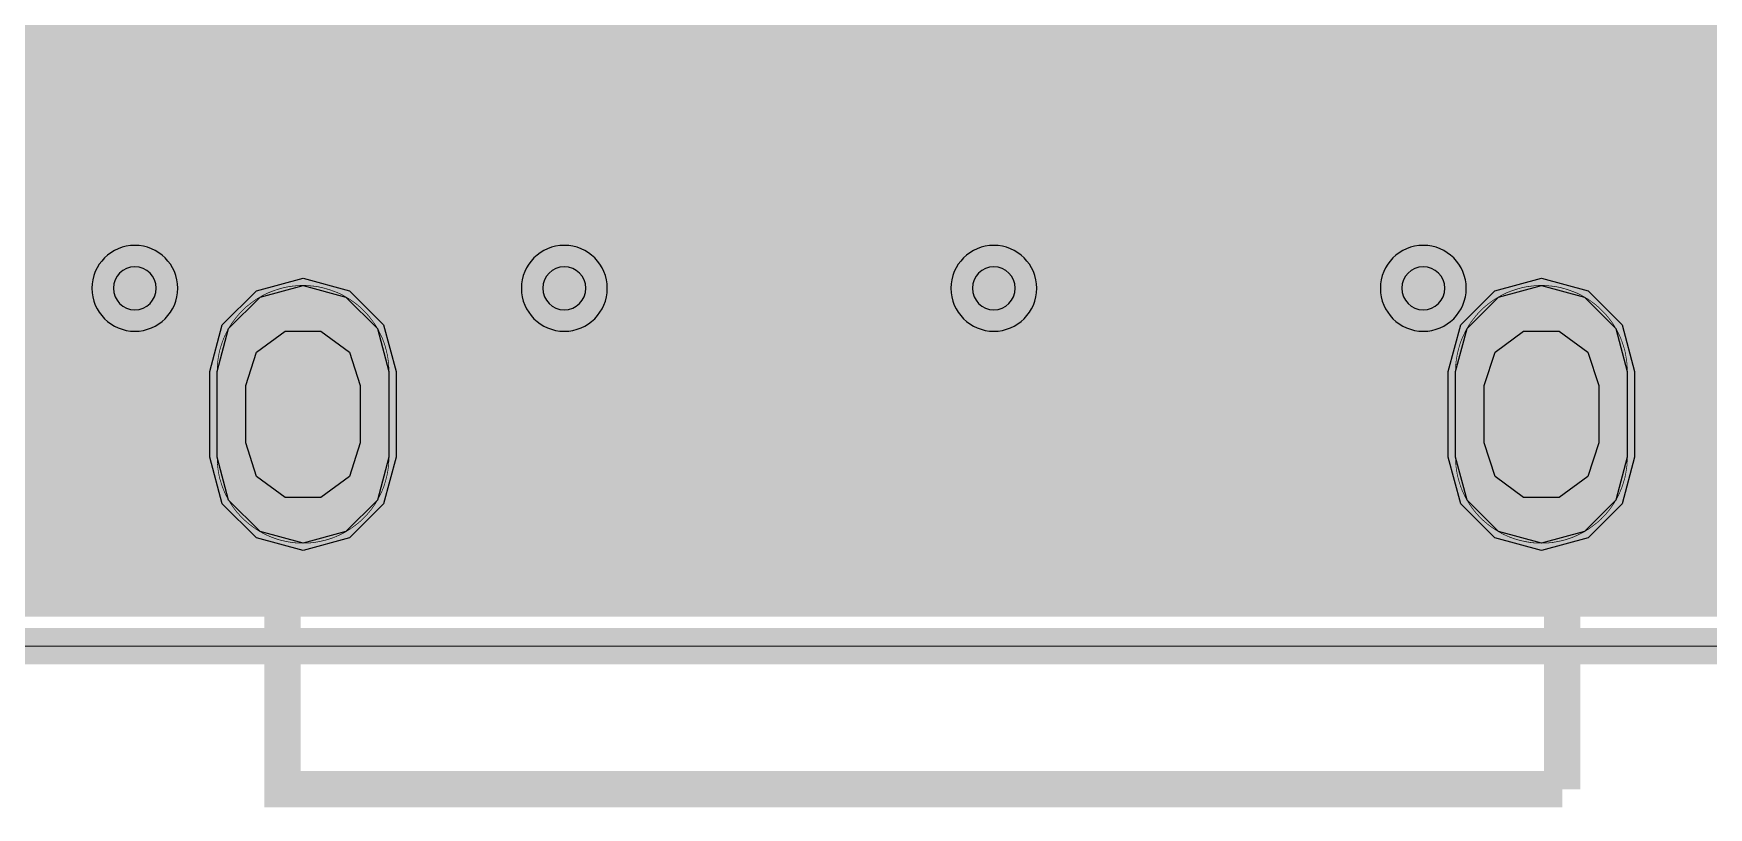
# Model space of a CAD drawing. Header units: millimetres. Extents: x -40 to 40, y -51 to 50.
# Drawn here: x -6.21 to 5.49, y -51.13 to -45.72 of the extents above; entities that cross this region are included whole.
import ezdxf

# ---------------------------------------------------------------- set-up
doc = ezdxf.new("R2010")
doc.units = ezdxf.units.MM
doc.header["$MEASUREMENT"] = 0
for name, color, linetype, true_color in [('Board-Outline-Layer', 7, 'Continuous', 0xff00ff), ('Bottom-Layer', 7, 'Continuous', 0x0000ff), ('Bottom-Paste-Mask-Layer', 7, 'Continuous', 0x800000), ('Bottom-Solder-Mask-Layer', 7, 'Continuous', 0xaa00ff), ('Hole-Layer', 7, 'Continuous', 0x222222), ('Inner1', 7, 'Continuous', 0x999966), ('Inner2', 7, 'Continuous', 0x008000), ('Multi-Layer', 7, 'Continuous', 0xc0c0c0), ('Top-Layer', 7, 'Continuous', 0xff0000), ('Top-Paste-Mask-Layer', 7, 'Continuous', 0x808080), ('Top-Silkscreen-Layer', 7, 'Continuous', 0xffcc00), ('Top-Solder-Mask-Layer', 7, 'Continuous', 0x800080)]:
    doc.layers.add(name, color=color, linetype=linetype, true_color=true_color)

msp = doc.modelspace()

# ---------------------------------------------------------------- hatches: boundary and pattern name
at = {"layer": 'Bottom-Layer'}
for points in [[(39.769, 49.769), (39.769, 29.104), (33.5, 29.104), (33.426, 29.074), (33.396, 29), (33.396, 14), (33.426, 13.926), (33.5, 13.896), (39.769, 13.896), (39.769, -49.769), (-39.769, -49.769), (-39.769, 49.769)], [(-5.283, -48.08), (-5.283, -48.68), (-5.188, -49.096), (-4.923, -49.429), (-4.538, -49.614), (-4.112, -49.614), (-3.728, -49.429), (-3.462, -49.096), (-3.367, -48.68), (-3.367, -48.08), (-3.462, -47.664), (-3.728, -47.331), (-4.112, -47.146), (-4.538, -47.146), (-4.923, -47.331), (-5.188, -47.664)], [(3.367, -48.08), (3.367, -48.68), (3.462, -49.096), (3.728, -49.429), (4.112, -49.614), (4.538, -49.614), (4.923, -49.429), (5.188, -49.096), (5.283, -48.68), (5.283, -48.08), (5.188, -47.664), (4.923, -47.331), (4.538, -47.146), (4.112, -47.146), (3.728, -47.331), (3.462, -47.664)], [(-3.725, -48.68), (-3.806, -48.98), (-4.025, -49.2), (-4.325, -49.28), (-4.625, -49.2), (-4.845, -48.98), (-4.925, -48.68), (-4.925, -48.08), (-4.845, -47.78), (-4.625, -47.561), (-4.325, -47.48), (-4.025, -47.561), (-3.806, -47.78), (-3.725, -48.08)], [(4.925, -48.68), (4.845, -48.98), (4.625, -49.2), (4.325, -49.28), (4.025, -49.2), (3.806, -48.98), (3.725, -48.68), (3.725, -48.08), (3.806, -47.78), (4.025, -47.561), (4.325, -47.48), (4.625, -47.561), (4.845, -47.78), (4.925, -48.08)]]:
    msp.add_hatch(color=256, dxfattribs=at).paths.add_polyline_path(points)
at = {"layer": 'Bottom-Paste-Mask-Layer'}
for points in [[(-3.725, -48.68), (-3.806, -48.98), (-4.025, -49.2), (-4.325, -49.28), (-4.625, -49.2), (-4.845, -48.98), (-4.925, -48.68), (-4.925, -48.08), (-4.845, -47.78), (-4.625, -47.561), (-4.325, -47.48), (-4.025, -47.561), (-3.806, -47.78), (-3.725, -48.08)], [(4.925, -48.68), (4.845, -48.98), (4.625, -49.2), (4.325, -49.28), (4.025, -49.2), (3.806, -48.98), (3.725, -48.68), (3.725, -48.08), (3.806, -47.78), (4.025, -47.561), (4.325, -47.48), (4.625, -47.561), (4.845, -47.78), (4.925, -48.08)]]:
    msp.add_hatch(color=256, dxfattribs=at).paths.add_polyline_path(points)
at = {"layer": 'Bottom-Solder-Mask-Layer'}
for points in [[(-3.674, -48.68), (-3.762, -49.006), (-4, -49.244), (-4.325, -49.331), (-4.651, -49.244), (-4.889, -49.006), (-4.976, -48.68), (-4.976, -48.08), (-4.889, -47.755), (-4.651, -47.517), (-4.325, -47.429), (-4, -47.517), (-3.762, -47.755), (-3.674, -48.08)], [(4.976, -48.68), (4.889, -49.006), (4.651, -49.244), (4.325, -49.331), (4, -49.244), (3.762, -49.006), (3.674, -48.68), (3.674, -48.08), (3.762, -47.755), (4, -47.517), (4.325, -47.429), (4.651, -47.517), (4.889, -47.755), (4.976, -48.08)]]:
    msp.add_hatch(color=256, dxfattribs=at).paths.add_polyline_path(points)
at = {"layer": 'Hole-Layer'}
for points in [[(-3.925, -48.58), (-4.001, -48.815), (-4.201, -48.961), (-4.449, -48.961), (-4.649, -48.815), (-4.725, -48.58), (-4.725, -48.18), (-4.649, -47.945), (-4.449, -47.8), (-4.201, -47.8), (-4.001, -47.945), (-3.925, -48.18)], [(4.725, -48.58), (4.649, -48.815), (4.449, -48.961), (4.201, -48.961), (4.001, -48.815), (3.925, -48.58), (3.925, -48.18), (4.001, -47.945), (4.201, -47.8), (4.449, -47.8), (4.649, -47.945), (4.725, -48.18)]]:
    msp.add_hatch(color=256, dxfattribs=at).paths.add_polyline_path(points)
at = {"layer": 'Inner1'}
for points in [[(39.769, 49.769), (39.769, 29.104), (33.5, 29.104), (33.426, 29.074), (33.396, 29), (33.396, 14), (33.426, 13.926), (33.5, 13.896), (39.769, 13.896), (39.769, -49.769), (-39.769, -49.769), (-39.769, 49.769)], [(-5.283, -48.08), (-5.283, -48.68), (-5.188, -49.096), (-4.923, -49.429), (-4.538, -49.614), (-4.112, -49.614), (-3.728, -49.429), (-3.462, -49.096), (-3.367, -48.68), (-3.367, -48.08), (-3.462, -47.664), (-3.728, -47.331), (-4.112, -47.146), (-4.538, -47.146), (-4.923, -47.331), (-5.188, -47.664)], [(3.367, -48.08), (3.367, -48.68), (3.462, -49.096), (3.728, -49.429), (4.112, -49.614), (4.538, -49.614), (4.923, -49.429), (5.188, -49.096), (5.283, -48.68), (5.283, -48.08), (5.188, -47.664), (4.923, -47.331), (4.538, -47.146), (4.112, -47.146), (3.728, -47.331), (3.462, -47.664)]]:
    msp.add_hatch(color=256, dxfattribs=at).paths.add_polyline_path(points)
at = {"layer": 'Inner2'}
for points in [[(39.769, 49.769), (39.769, 29.104), (33.5, 29.104), (33.426, 29.074), (33.396, 29), (33.396, 14), (33.426, 13.926), (33.5, 13.896), (39.769, 13.896), (39.769, -49.769), (-39.769, -49.769), (-39.769, 49.769)], [(-5.283, -48.08), (-5.283, -48.68), (-5.188, -49.096), (-4.923, -49.429), (-4.538, -49.614), (-4.112, -49.614), (-3.728, -49.429), (-3.462, -49.096), (-3.367, -48.68), (-3.367, -48.08), (-3.462, -47.664), (-3.728, -47.331), (-4.112, -47.146), (-4.538, -47.146), (-4.923, -47.331), (-5.188, -47.664)], [(3.367, -48.08), (3.367, -48.68), (3.462, -49.096), (3.728, -49.429), (4.112, -49.614), (4.538, -49.614), (4.923, -49.429), (5.188, -49.096), (5.283, -48.68), (5.283, -48.08), (5.188, -47.664), (4.923, -47.331), (4.538, -47.146), (4.112, -47.146), (3.728, -47.331), (3.462, -47.664)]]:
    msp.add_hatch(color=256, dxfattribs=at).paths.add_polyline_path(points)
at = {"layer": 'Multi-Layer'}
for points in [[(-3.725, -48.68), (-3.806, -48.98), (-4.025, -49.2), (-4.325, -49.28), (-4.625, -49.2), (-4.845, -48.98), (-4.925, -48.68), (-4.925, -48.08), (-4.845, -47.78), (-4.625, -47.561), (-4.325, -47.48), (-4.025, -47.561), (-3.806, -47.78), (-3.725, -48.08)], [(-3.725, -48.68), (-3.806, -48.98), (-4.025, -49.2), (-4.325, -49.28), (-4.625, -49.2), (-4.845, -48.98), (-4.925, -48.68), (-4.925, -48.08), (-4.845, -47.78), (-4.625, -47.561), (-4.325, -47.48), (-4.025, -47.561), (-3.806, -47.78), (-3.725, -48.08)], [(-3.725, -48.68), (-3.806, -48.98), (-4.025, -49.2), (-4.325, -49.28), (-4.625, -49.2), (-4.845, -48.98), (-4.925, -48.68), (-4.925, -48.08), (-4.845, -47.78), (-4.625, -47.561), (-4.325, -47.48), (-4.025, -47.561), (-3.806, -47.78), (-3.725, -48.08)], [(4.925, -48.68), (4.845, -48.98), (4.625, -49.2), (4.325, -49.28), (4.025, -49.2), (3.806, -48.98), (3.725, -48.68), (3.725, -48.08), (3.806, -47.78), (4.025, -47.561), (4.325, -47.48), (4.625, -47.561), (4.845, -47.78), (4.925, -48.08)], [(4.925, -48.68), (4.845, -48.98), (4.625, -49.2), (4.325, -49.28), (4.025, -49.2), (3.806, -48.98), (3.725, -48.68), (3.725, -48.08), (3.806, -47.78), (4.025, -47.561), (4.325, -47.48), (4.625, -47.561), (4.845, -47.78), (4.925, -48.08)], [(4.925, -48.68), (4.845, -48.98), (4.625, -49.2), (4.325, -49.28), (4.025, -49.2), (3.806, -48.98), (3.725, -48.68), (3.725, -48.08), (3.806, -47.78), (4.025, -47.561), (4.325, -47.48), (4.625, -47.561), (4.845, -47.78), (4.925, -48.08)]]:
    msp.add_hatch(color=256, dxfattribs=at).paths.add_polyline_path(points)
at = {"layer": 'Top-Layer'}
for points in [[(39.769, 49.769), (39.769, 29.104), (33.5, 29.104), (33.426, 29.074), (33.396, 29), (33.396, 28.177), (33.125, 28.177), (33.013, 28.159), (32.913, 28.107), (32.812, 28.159), (32.7, 28.177), (32.3, 28.177), (32.196, 28.162), (32.1, 28.116), (32.005, 28.162), (31.9, 28.177), (31.5, 28.177), (31.335, 28.137), (31.206, 28.024), (31.155, 28.044), (31.1, 28.05), (30.7, 28.05), (30.585, 28.019), (30.5, 27.935), (30.415, 28.019), (30.3, 28.05), (29.9, 28.05), (29.785, 28.019), (29.7, 27.935), (29.615, 28.019), (29.5, 28.05), (29.1, 28.05), (28.985, 28.019), (28.9, 27.935), (28.816, 28.019), (28.7, 28.05), (28.3, 28.05), (28.185, 28.019), (28.1, 27.935), (28.016, 28.019), (27.9, 28.05), (27.5, 28.05), (27.385, 28.019), (27.3, 27.935), (27.215, 28.019), (27.1, 28.05), (26.7, 28.05), (26.585, 28.019), (26.5, 27.935), (26.415, 28.019), (26.3, 28.05), (25.9, 28.05), (25.785, 28.019), (25.7, 27.935), (25.615, 28.019), (25.5, 28.05), (25.1, 28.05), (25.045, 28.044), (24.993, 28.024), (24.865, 28.137), (24.7, 28.177), (24.3, 28.177), (24.203, 28.164), (24.113, 28.124), (24.022, 28.164), (23.925, 28.177), (23.225, 28.177), (23.146, 28.168), (23.07, 28.142), (23.003, 28.268), (22.904, 28.371), (22.904, 30.363), (23.067, 30.525), (23.117, 30.507), (23.17, 30.501), (23.977, 30.501), (24.14, 30.569), (24.208, 30.732), (24.208, 31.596), (24.14, 31.76), (23.977, 31.827), (23.17, 31.827), (23.007, 31.76), (22.939, 31.596), (22.939, 31.495), (22.81, 31.467), (22.701, 31.392), (22.701, 31.596), (22.682, 31.688), (22.629, 31.764), (23.063, 32.199), (23.115, 32.18), (23.17, 32.173), (23.977, 32.173), (24.14, 32.241), (24.208, 32.404), (24.208, 32.506), (24.59, 32.506), (24.59, 32.41), (24.658, 32.247), (24.821, 32.179), (24.891, 32.179), (24.891, 31.821), (24.821, 31.821), (24.658, 31.754), (24.59, 31.59), (24.59, 30.69), (24.632, 30.557), (24.744, 30.472), (24.691, 30.211), (24.77, 29.957), (24.963, 29.774), (25.221, 29.707), (25.479, 29.774), (25.672, 29.957), (25.752, 30.211), (25.698, 30.472), (25.81, 30.557), (25.852, 30.69), (25.852, 31.59), (25.784, 31.754), (25.621, 31.821), (25.553, 31.821), (25.553, 32.179), (25.621, 32.179), (25.784, 32.247), (25.852, 32.41), (25.852, 33.31), (25.784, 33.474), (25.621, 33.541), (24.821, 33.541), (24.658, 33.474), (24.59, 33.31), (24.59, 33.168), (24.208, 33.168), (24.208, 33.268), (24.14, 33.432), (23.977, 33.499), (23.17, 33.499), (23.007, 33.432), (22.939, 33.268), (22.939, 33.168), (22.81, 33.141), (22.701, 33.065), (22.701, 33.268), (22.633, 33.432), (22.47, 33.499), (21.726, 33.499), (21.617, 33.711), (21.425, 33.853), (21.191, 33.898), (20.961, 33.835), (20.781, 33.678), (20.689, 33.458), (19.949, 33.458), (19.77, 33.41), (19.639, 33.279), (19.591, 33.1), (19.591, 32.3), (19.639, 32.121), (19.77, 31.99), (19.949, 31.942), (20.849, 31.942), (21.028, 31.99), (21.159, 32.121), (21.207, 32.3), (21.207, 32.596), (21.311, 32.53), (21.432, 32.506), (21.432, 32.404), (21.5, 32.241), (21.663, 32.173), (22.101, 32.173), (22.085, 32.157), (22.067, 32.157), (21.833, 32.061), (21.736, 31.827), (21.663, 31.827), (21.5, 31.76), (21.432, 31.596), (21.432, 30.832), (21.07, 30.832), (21.078, 30.866), (21.08, 30.9), (21.08, 31.7), (21.012, 31.863), (20.849, 31.931), (19.949, 31.931), (19.786, 31.863), (19.718, 31.7), (19.718, 30.9), (19.786, 30.737), (19.949, 30.669), (20.067, 30.669), (20.093, 30.543), (20.164, 30.436), (20.322, 30.279), (20.226, 30.031), (20.263, 29.767), (20.423, 29.555), (20.423, 20.584), (20.448, 20.457), (20.52, 20.35), (22.786, 18.084), (22.893, 18.012), (23.02, 17.987), (23.035, 17.987), (23.069, 17.949), (23.109, 17.919), (23.068, 17.889), (23.035, 17.85), (23.02, 17.85), (22.893, 17.825), (22.786, 17.753), (22.706, 17.673), (22.483, 17.64), (22.294, 17.518), (22.172, 17.328), (22.14, 17.105), (22.204, 16.889), (22.351, 16.718), (22.264, 16.505), (22.275, 16.275), (22.255, 16.277), (22.235, 16.278), (19.512, 16.278), (19.386, 16.253), (19.279, 16.181), (19.025, 15.929), (18.979, 15.944), (18.932, 15.949), (18.068, 15.949), (17.905, 15.881), (17.837, 15.718), (17.837, 15.645), (17.603, 15.547), (17.507, 15.314), (17.507, 15.017), (17.499, 15.015), (17.491, 15.013), (17.491, 15.718), (17.423, 15.881), (17.26, 15.949), (16.396, 15.949), (16.233, 15.881), (16.165, 15.718), (16.165, 15.133), (15.865, 15.095), (15.634, 14.899), (15.548, 14.609), (15.634, 14.319), (15.865, 14.123), (16.165, 14.085), (16.165, 13.404), (16.233, 13.241), (16.396, 13.173), (16.496, 13.173), (16.496, 12.827), (16.396, 12.827), (16.233, 12.759), (16.165, 12.596), (16.165, 11.789), (16.233, 11.626), (16.396, 11.558), (17.26, 11.558), (17.423, 11.626), (17.491, 11.789), (17.491, 12.596), (17.423, 12.759), (17.26, 12.827), (17.158, 12.827), (17.158, 13.173), (17.26, 13.173), (17.423, 13.241), (17.491, 13.404), (17.491, 13.476), (17.837, 13.476), (17.837, 13.404), (17.905, 13.241), (18.068, 13.173), (18.17, 13.173), (18.17, 12.827), (18.068, 12.827), (17.905, 12.759), (17.837, 12.596), (17.837, 11.789), (17.905, 11.626), (18.068, 11.558), (18.932, 11.558), (19.095, 11.626), (19.163, 11.789), (19.163, 11.861), (19.509, 11.861), (19.509, 11.789), (19.577, 11.626), (19.74, 11.558), (20.604, 11.558), (20.767, 11.626), (20.835, 11.789), (20.835, 11.861), (20.892, 11.866), (20.946, 11.881), (21.211, 11.899), (21.434, 12.042), (21.56, 12.275), (21.557, 12.54), (21.427, 12.771), (21.201, 12.91), (20.937, 12.923), (20.699, 12.807), (20.652, 12.822), (20.604, 12.827), (19.74, 12.827), (19.577, 12.759), (19.509, 12.596), (19.509, 12.523), (19.163, 12.523), (19.163, 12.596), (19.095, 12.759), (18.932, 12.827), (18.832, 12.827), (18.832, 13.173), (18.932, 13.173), (19.095, 13.241), (19.163, 13.404), (19.163, 14.109), (19.299, 14.109), (19.41, 14.128), (19.509, 14.184), (19.509, 13.404), (19.577, 13.241), (19.74, 13.173), (20.604, 13.173), (20.767, 13.241), (20.835, 13.404), (20.835, 14.108), (21.408, 14.108), (21.667, 13.932), (21.979, 13.932), (22.238, 14.108), (24.28, 14.108), (24.202, 14.048), (24.137, 13.975), (23.847, 14.081), (23.546, 14.008), (23.338, 13.78), (23.292, 13.474), (23.424, 13.194), (23.689, 13.035), (23.998, 13.052), (24.246, 13.237), (24.547, 13.13), (24.855, 13.216), (25.059, 13.463), (25.083, 13.781), (25.544, 14.242), (25.657, 14.076), (25.823, 13.964), (24.679, 12.821), (24.623, 12.821), (24.402, 12.983), (24.128, 13.013), (23.877, 12.902), (23.714, 12.681), (23.684, 12.408), (23.794, 12.156), (24.016, 11.993), (24.289, 11.963), (23.342, 11.017), (20.835, 11.017), (20.835, 11.089), (20.767, 11.252), (20.604, 11.32), (19.74, 11.32), (19.577, 11.252), (19.509, 11.089), (19.509, 10.282), (19.565, 10.131), (19.706, 10.054), (19.641, 9.79), (19.715, 9.528), (19.909, 9.337), (20.172, 9.268), (20.435, 9.337), (20.629, 9.528), (20.703, 9.79), (20.638, 10.054), (20.779, 10.131), (20.835, 10.282), (20.835, 10.354), (23.48, 10.354), (23.607, 10.379), (23.714, 10.451), (27.936, 14.67), (27.955, 14.691), (27.972, 14.714), (28.042, 14.502), (28.193, 14.338), (28.398, 14.25), (28.621, 14.254), (28.823, 14.349), (28.967, 14.519), (28.967, 2.489), (27.392, 0.914), (27.076, 0.85), (26.855, 0.615), (26.811, 0.296), (26.959, 0.01), (27.246, -0.138), (27.565, -0.092), (27.799, 0.13), (27.862, 0.446), (29.533, 2.118), (29.605, 2.225), (29.63, 2.352), (29.63, 15.028), (29.669, 15.062), (29.7, 15.103), (29.785, 15.019), (29.9, 14.988), (30.3, 14.988), (30.415, 15.019), (30.5, 15.103), (30.585, 15.019), (30.7, 14.988), (31.1, 14.988), (31.215, 15.019), (31.3, 15.103), (31.385, 15.019), (31.5, 14.988), (31.9, 14.988), (32.016, 15.019), (32.1, 15.103), (32.185, 15.019), (32.3, 14.988), (32.7, 14.988), (32.765, 14.997), (32.824, 15.024), (32.954, 14.904), (33.125, 14.861), (33.396, 14.861), (33.396, 14), (33.426, 13.926), (33.5, 13.896), (39.769, 13.896), (39.769, -49.769), (-39.769, -49.769), (-39.769, 49.769)], [(-5.283, -48.08), (-5.283, -48.68), (-5.188, -49.096), (-4.923, -49.429), (-4.538, -49.614), (-4.112, -49.614), (-3.728, -49.429), (-3.462, -49.096), (-3.367, -48.68), (-3.367, -48.08), (-3.462, -47.664), (-3.728, -47.331), (-4.112, -47.146), (-4.538, -47.146), (-4.923, -47.331), (-5.188, -47.664)], [(3.367, -48.08), (3.367, -48.68), (3.462, -49.096), (3.728, -49.429), (4.112, -49.614), (4.538, -49.614), (4.923, -49.429), (5.188, -49.096), (5.283, -48.68), (5.283, -48.08), (5.188, -47.664), (4.923, -47.331), (4.538, -47.146), (4.112, -47.146), (3.728, -47.331), (3.462, -47.664)], [(-3.725, -48.68), (-3.806, -48.98), (-4.025, -49.2), (-4.325, -49.28), (-4.625, -49.2), (-4.845, -48.98), (-4.925, -48.68), (-4.925, -48.08), (-4.845, -47.78), (-4.625, -47.561), (-4.325, -47.48), (-4.025, -47.561), (-3.806, -47.78), (-3.725, -48.08)], [(4.925, -48.68), (4.845, -48.98), (4.625, -49.2), (4.325, -49.28), (4.025, -49.2), (3.806, -48.98), (3.725, -48.68), (3.725, -48.08), (3.806, -47.78), (4.025, -47.561), (4.325, -47.48), (4.625, -47.561), (4.845, -47.78), (4.925, -48.08)]]:
    msp.add_hatch(color=256, dxfattribs=at).paths.add_polyline_path(points)
at = {"layer": 'Top-Paste-Mask-Layer'}
for points in [[(-4.34, -47.48), (-4.31, -47.48), (-4.28, -47.482), (-4.251, -47.485), (-4.221, -47.489), (-4.192, -47.495), (-4.163, -47.503), (-4.134, -47.512), (-4.106, -47.522), (-4.078, -47.533), (-4.051, -47.546), (-4.025, -47.561), (-4, -47.576), (-3.975, -47.593), (-3.951, -47.611), (-3.928, -47.63), (-3.906, -47.651), (-3.885, -47.672), (-3.865, -47.695), (-3.847, -47.718), (-3.829, -47.742), (-3.813, -47.767), (-3.798, -47.793), (-3.785, -47.82), (-3.772, -47.847), (-3.761, -47.875), (-3.752, -47.903), (-3.744, -47.932), (-3.737, -47.961), (-3.732, -47.991), (-3.728, -48.021), (-3.726, -48.05), (-3.725, -48.08), (-3.725, -48.68), (-3.726, -48.71), (-3.728, -48.74), (-3.732, -48.77), (-3.737, -48.799), (-3.744, -48.828), (-3.752, -48.857), (-3.761, -48.885), (-3.772, -48.913), (-3.785, -48.941), (-3.798, -48.967), (-3.813, -48.993), (-3.829, -49.018), (-3.847, -49.043), (-3.865, -49.066), (-3.885, -49.088), (-3.906, -49.11), (-3.928, -49.13), (-3.951, -49.149), (-3.975, -49.167), (-4, -49.184), (-4.025, -49.2), (-4.051, -49.214), (-4.078, -49.227), (-4.106, -49.239), (-4.134, -49.249), (-4.163, -49.258), (-4.192, -49.265), (-4.221, -49.271), (-4.251, -49.276), (-4.28, -49.279), (-4.31, -49.28), (-4.34, -49.28), (-4.37, -49.279), (-4.4, -49.276), (-4.429, -49.271), (-4.459, -49.265), (-4.488, -49.258), (-4.516, -49.249), (-4.544, -49.239), (-4.572, -49.227), (-4.599, -49.214), (-4.625, -49.2), (-4.651, -49.184), (-4.675, -49.167), (-4.699, -49.149), (-4.722, -49.13), (-4.744, -49.11), (-4.765, -49.088), (-4.785, -49.066), (-4.803, -49.043), (-4.821, -49.018), (-4.837, -48.993), (-4.852, -48.967), (-4.866, -48.941), (-4.878, -48.913), (-4.889, -48.885), (-4.898, -48.857), (-4.907, -48.828), (-4.913, -48.799), (-4.918, -48.77), (-4.922, -48.74), (-4.924, -48.71), (-4.925, -48.68), (-4.925, -48.08), (-4.924, -48.05), (-4.922, -48.021), (-4.918, -47.991), (-4.913, -47.961), (-4.907, -47.932), (-4.898, -47.903), (-4.889, -47.875), (-4.878, -47.847), (-4.866, -47.82), (-4.852, -47.793), (-4.837, -47.767), (-4.821, -47.742), (-4.803, -47.718), (-4.785, -47.695), (-4.765, -47.672), (-4.744, -47.651), (-4.722, -47.63), (-4.699, -47.611), (-4.675, -47.593), (-4.651, -47.576), (-4.625, -47.561), (-4.599, -47.546), (-4.572, -47.533), (-4.544, -47.522), (-4.516, -47.512), (-4.488, -47.503), (-4.459, -47.495), (-4.429, -47.489), (-4.4, -47.485), (-4.37, -47.482)], [(-3.725, -48.68), (-3.806, -48.98), (-4.025, -49.2), (-4.325, -49.28), (-4.625, -49.2), (-4.845, -48.98), (-4.925, -48.68), (-4.925, -48.08), (-4.845, -47.78), (-4.625, -47.561), (-4.325, -47.48), (-4.025, -47.561), (-3.806, -47.78), (-3.725, -48.08)], [(-4.34, -47.48), (-4.31, -47.48), (-4.28, -47.482), (-4.251, -47.485), (-4.221, -47.489), (-4.192, -47.495), (-4.163, -47.503), (-4.134, -47.512), (-4.106, -47.522), (-4.078, -47.533), (-4.051, -47.546), (-4.025, -47.561), (-4, -47.576), (-3.975, -47.593), (-3.951, -47.611), (-3.928, -47.63), (-3.906, -47.651), (-3.885, -47.672), (-3.865, -47.695), (-3.847, -47.718), (-3.829, -47.742), (-3.813, -47.767), (-3.798, -47.793), (-3.785, -47.82), (-3.772, -47.847), (-3.761, -47.875), (-3.752, -47.903), (-3.744, -47.932), (-3.737, -47.961), (-3.732, -47.991), (-3.728, -48.021), (-3.726, -48.05), (-3.725, -48.08), (-3.725, -48.68), (-3.726, -48.71), (-3.728, -48.74), (-3.732, -48.77), (-3.737, -48.799), (-3.744, -48.828), (-3.752, -48.857), (-3.761, -48.885), (-3.772, -48.913), (-3.785, -48.941), (-3.798, -48.967), (-3.813, -48.993), (-3.829, -49.018), (-3.847, -49.043), (-3.865, -49.066), (-3.885, -49.088), (-3.906, -49.11), (-3.928, -49.13), (-3.951, -49.149), (-3.975, -49.167), (-4, -49.184), (-4.025, -49.2), (-4.051, -49.214), (-4.078, -49.227), (-4.106, -49.239), (-4.134, -49.249), (-4.163, -49.258), (-4.192, -49.265), (-4.221, -49.271), (-4.251, -49.276), (-4.28, -49.279), (-4.31, -49.28), (-4.34, -49.28), (-4.37, -49.279), (-4.4, -49.276), (-4.429, -49.271), (-4.459, -49.265), (-4.488, -49.258), (-4.516, -49.249), (-4.544, -49.239), (-4.572, -49.227), (-4.599, -49.214), (-4.625, -49.2), (-4.651, -49.184), (-4.675, -49.167), (-4.699, -49.149), (-4.722, -49.13), (-4.744, -49.11), (-4.765, -49.088), (-4.785, -49.066), (-4.803, -49.043), (-4.821, -49.018), (-4.837, -48.993), (-4.852, -48.967), (-4.866, -48.941), (-4.878, -48.913), (-4.889, -48.885), (-4.898, -48.857), (-4.907, -48.828), (-4.913, -48.799), (-4.918, -48.77), (-4.922, -48.74), (-4.924, -48.71), (-4.925, -48.68), (-4.925, -48.08), (-4.924, -48.05), (-4.922, -48.021), (-4.918, -47.991), (-4.913, -47.961), (-4.907, -47.932), (-4.898, -47.903), (-4.889, -47.875), (-4.878, -47.847), (-4.866, -47.82), (-4.852, -47.793), (-4.837, -47.767), (-4.821, -47.742), (-4.803, -47.718), (-4.785, -47.695), (-4.765, -47.672), (-4.744, -47.651), (-4.722, -47.63), (-4.699, -47.611), (-4.675, -47.593), (-4.651, -47.576), (-4.625, -47.561), (-4.599, -47.546), (-4.572, -47.533), (-4.544, -47.522), (-4.516, -47.512), (-4.488, -47.503), (-4.459, -47.495), (-4.429, -47.489), (-4.4, -47.485), (-4.37, -47.482)], [(4.37, -47.482), (4.4, -47.485), (4.429, -47.489), (4.459, -47.495), (4.488, -47.503), (4.516, -47.512), (4.544, -47.522), (4.572, -47.533), (4.599, -47.546), (4.625, -47.561), (4.651, -47.576), (4.675, -47.593), (4.699, -47.611), (4.722, -47.63), (4.744, -47.651), (4.765, -47.672), (4.785, -47.695), (4.803, -47.718), (4.821, -47.742), (4.837, -47.767), (4.852, -47.793), (4.866, -47.82), (4.878, -47.847), (4.889, -47.875), (4.898, -47.903), (4.907, -47.932), (4.913, -47.961), (4.918, -47.991), (4.922, -48.021), (4.924, -48.05), (4.925, -48.08), (4.925, -48.68), (4.924, -48.71), (4.922, -48.74), (4.918, -48.77), (4.913, -48.799), (4.907, -48.828), (4.898, -48.857), (4.889, -48.885), (4.878, -48.913), (4.866, -48.941), (4.852, -48.967), (4.837, -48.993), (4.821, -49.018), (4.803, -49.043), (4.785, -49.066), (4.765, -49.088), (4.744, -49.11), (4.722, -49.13), (4.699, -49.149), (4.675, -49.167), (4.651, -49.184), (4.625, -49.2), (4.599, -49.214), (4.572, -49.227), (4.544, -49.239), (4.516, -49.249), (4.488, -49.258), (4.459, -49.265), (4.429, -49.271), (4.4, -49.276), (4.37, -49.279), (4.34, -49.28), (4.31, -49.28), (4.28, -49.279), (4.251, -49.276), (4.221, -49.271), (4.192, -49.265), (4.163, -49.258), (4.134, -49.249), (4.106, -49.239), (4.078, -49.227), (4.051, -49.214), (4.025, -49.2), (4, -49.184), (3.975, -49.167), (3.951, -49.149), (3.928, -49.13), (3.906, -49.11), (3.885, -49.088), (3.865, -49.066), (3.847, -49.043), (3.829, -49.018), (3.813, -48.993), (3.798, -48.967), (3.785, -48.941), (3.772, -48.913), (3.761, -48.885), (3.752, -48.857), (3.744, -48.828), (3.737, -48.799), (3.732, -48.77), (3.728, -48.74), (3.726, -48.71), (3.725, -48.68), (3.725, -48.08), (3.726, -48.05), (3.728, -48.021), (3.732, -47.991), (3.737, -47.961), (3.744, -47.932), (3.752, -47.903), (3.761, -47.875), (3.772, -47.847), (3.785, -47.82), (3.798, -47.793), (3.813, -47.767), (3.829, -47.742), (3.847, -47.718), (3.865, -47.695), (3.885, -47.672), (3.906, -47.651), (3.928, -47.63), (3.951, -47.611), (3.975, -47.593), (4, -47.576), (4.025, -47.561), (4.051, -47.546), (4.078, -47.533), (4.106, -47.522), (4.134, -47.512), (4.163, -47.503), (4.192, -47.495), (4.221, -47.489), (4.251, -47.485), (4.28, -47.482), (4.31, -47.48), (4.34, -47.48)], [(4.925, -48.68), (4.845, -48.98), (4.625, -49.2), (4.325, -49.28), (4.025, -49.2), (3.806, -48.98), (3.725, -48.68), (3.725, -48.08), (3.806, -47.78), (4.025, -47.561), (4.325, -47.48), (4.625, -47.561), (4.845, -47.78), (4.925, -48.08)], [(4.37, -47.482), (4.4, -47.485), (4.429, -47.489), (4.459, -47.495), (4.488, -47.503), (4.516, -47.512), (4.544, -47.522), (4.572, -47.533), (4.599, -47.546), (4.625, -47.561), (4.651, -47.576), (4.675, -47.593), (4.699, -47.611), (4.722, -47.63), (4.744, -47.651), (4.765, -47.672), (4.785, -47.695), (4.803, -47.718), (4.821, -47.742), (4.837, -47.767), (4.852, -47.793), (4.866, -47.82), (4.878, -47.847), (4.889, -47.875), (4.898, -47.903), (4.907, -47.932), (4.913, -47.961), (4.918, -47.991), (4.922, -48.021), (4.924, -48.05), (4.925, -48.08), (4.925, -48.68), (4.924, -48.71), (4.922, -48.74), (4.918, -48.77), (4.913, -48.799), (4.907, -48.828), (4.898, -48.857), (4.889, -48.885), (4.878, -48.913), (4.866, -48.941), (4.852, -48.967), (4.837, -48.993), (4.821, -49.018), (4.803, -49.043), (4.785, -49.066), (4.765, -49.088), (4.744, -49.11), (4.722, -49.13), (4.699, -49.149), (4.675, -49.167), (4.651, -49.184), (4.625, -49.2), (4.599, -49.214), (4.572, -49.227), (4.544, -49.239), (4.516, -49.249), (4.488, -49.258), (4.459, -49.265), (4.429, -49.271), (4.4, -49.276), (4.37, -49.279), (4.34, -49.28), (4.31, -49.28), (4.28, -49.279), (4.251, -49.276), (4.221, -49.271), (4.192, -49.265), (4.163, -49.258), (4.134, -49.249), (4.106, -49.239), (4.078, -49.227), (4.051, -49.214), (4.025, -49.2), (4, -49.184), (3.975, -49.167), (3.951, -49.149), (3.928, -49.13), (3.906, -49.11), (3.885, -49.088), (3.865, -49.066), (3.847, -49.043), (3.829, -49.018), (3.813, -48.993), (3.798, -48.967), (3.785, -48.941), (3.772, -48.913), (3.761, -48.885), (3.752, -48.857), (3.744, -48.828), (3.737, -48.799), (3.732, -48.77), (3.728, -48.74), (3.726, -48.71), (3.725, -48.68), (3.725, -48.08), (3.726, -48.05), (3.728, -48.021), (3.732, -47.991), (3.737, -47.961), (3.744, -47.932), (3.752, -47.903), (3.761, -47.875), (3.772, -47.847), (3.785, -47.82), (3.798, -47.793), (3.813, -47.767), (3.829, -47.742), (3.847, -47.718), (3.865, -47.695), (3.885, -47.672), (3.906, -47.651), (3.928, -47.63), (3.951, -47.611), (3.975, -47.593), (4, -47.576), (4.025, -47.561), (4.051, -47.546), (4.078, -47.533), (4.106, -47.522), (4.134, -47.512), (4.163, -47.503), (4.192, -47.495), (4.221, -47.489), (4.251, -47.485), (4.28, -47.482), (4.31, -47.48), (4.34, -47.48)]]:
    msp.add_hatch(color=256, dxfattribs=at).paths.add_polyline_path(points)
at = {"layer": 'Top-Solder-Mask-Layer'}
for points in [[(-3.674, -48.68), (-3.762, -49.006), (-4, -49.244), (-4.325, -49.331), (-4.651, -49.244), (-4.889, -49.006), (-4.976, -48.68), (-4.976, -48.08), (-4.889, -47.755), (-4.651, -47.517), (-4.325, -47.429), (-4, -47.517), (-3.762, -47.755), (-3.674, -48.08)], [(4.976, -48.68), (4.889, -49.006), (4.651, -49.244), (4.325, -49.331), (4, -49.244), (3.762, -49.006), (3.674, -48.68), (3.674, -48.08), (3.762, -47.755), (4, -47.517), (4.325, -47.429), (4.651, -47.517), (4.889, -47.755), (4.976, -48.08)]]:
    msp.add_hatch(color=256, dxfattribs=at).paths.add_polyline_path(points)

# ---------------------------------------------------------------- linework, layer by layer
at = {"layer": 'Board-Outline-Layer', "const_width": 0.254}
msp.add_lwpolyline([(-40, -50), (-40, 50), (40, 50), (40, -50)], close=True, dxfattribs=at)
at = {"layer": 'Bottom-Layer'}
for points, const_width in [([(-40, -50), (-40, 50), (40, 50), (40, -50)], 0.00508), ([(39.769, 49.769), (39.769, 29.104), (33.5, 29.104), (33.426, 29.074), (33.396, 29), (33.396, 14), (33.426, 13.926), (33.5, 13.896), (39.769, 13.896), (39.769, -49.769), (-39.769, -49.769), (-39.769, 49.769)], 0.0508), ([(-5.283, -48.08), (-5.283, -48.68), (-5.188, -49.096), (-4.923, -49.429), (-4.538, -49.614), (-4.112, -49.614), (-3.728, -49.429), (-3.462, -49.096), (-3.367, -48.68), (-3.367, -48.08), (-3.462, -47.664), (-3.728, -47.331), (-4.112, -47.146), (-4.538, -47.146), (-4.923, -47.331), (-5.188, -47.664)], 0.0508), ([(3.367, -48.08), (3.367, -48.68), (3.462, -49.096), (3.728, -49.429), (4.112, -49.614), (4.538, -49.614), (4.923, -49.429), (5.188, -49.096), (5.283, -48.68), (5.283, -48.08), (5.188, -47.664), (4.923, -47.331), (4.538, -47.146), (4.112, -47.146), (3.728, -47.331), (3.462, -47.664)], 0.0508)]:
    msp.add_lwpolyline(points, close=True, dxfattribs=dict(at, const_width=const_width))
at = {"layer": 'Bottom-Layer', "const_width": 0.0508}
for points in [[(-4.325, -48.38), (-4.325, -47.224)], [(4.325, -48.38), (4.325, -47.224)], [(-4.325, -48.38), (-5.182, -48.38)], [(-4.325, -48.38), (-3.469, -48.38)], [(-4.325, -48.38), (-4.325, -49.537)], [(4.325, -48.38), (3.469, -48.38)], [(4.325, -48.38), (5.182, -48.38)], [(4.325, -48.38), (4.325, -49.537)]]:
    msp.add_lwpolyline(points, dxfattribs=at)
at = {"layer": 'Bottom-Layer'}
for points in [[(-3.725, -48.68), (-3.806, -48.98), (-4.025, -49.2), (-4.325, -49.28), (-4.625, -49.2), (-4.845, -48.98), (-4.925, -48.68), (-4.925, -48.08), (-4.845, -47.78), (-4.625, -47.561), (-4.325, -47.48), (-4.025, -47.561), (-3.806, -47.78), (-3.725, -48.08)], [(4.925, -48.68), (4.845, -48.98), (4.625, -49.2), (4.325, -49.28), (4.025, -49.2), (3.806, -48.98), (3.725, -48.68), (3.725, -48.08), (3.806, -47.78), (4.025, -47.561), (4.325, -47.48), (4.625, -47.561), (4.845, -47.78), (4.925, -48.08)]]:
    msp.add_lwpolyline(points, close=True, dxfattribs=at)
at = {"layer": 'Bottom-Paste-Mask-Layer'}
for points in [[(-3.725, -48.68), (-3.806, -48.98), (-4.025, -49.2), (-4.325, -49.28), (-4.625, -49.2), (-4.845, -48.98), (-4.925, -48.68), (-4.925, -48.08), (-4.845, -47.78), (-4.625, -47.561), (-4.325, -47.48), (-4.025, -47.561), (-3.806, -47.78), (-3.725, -48.08)], [(4.925, -48.68), (4.845, -48.98), (4.625, -49.2), (4.325, -49.28), (4.025, -49.2), (3.806, -48.98), (3.725, -48.68), (3.725, -48.08), (3.806, -47.78), (4.025, -47.561), (4.325, -47.48), (4.625, -47.561), (4.845, -47.78), (4.925, -48.08)]]:
    msp.add_lwpolyline(points, close=True, dxfattribs=at)
at = {"layer": 'Bottom-Solder-Mask-Layer'}
for points in [[(-5.8, -47.5, 1), (-5.2, -47.5, 1)], [(-2.8, -47.5, 1), (-2.2, -47.5, 1)], [(0.2, -47.5, 1), (0.8, -47.5, 1)], [(3.2, -47.5, 1), (3.8, -47.5, 1)]]:
    msp.add_lwpolyline(points, format="xyb", close=True, dxfattribs=at)
for points in [[(-3.674, -48.68), (-3.762, -49.006), (-4, -49.244), (-4.325, -49.331), (-4.651, -49.244), (-4.889, -49.006), (-4.976, -48.68), (-4.976, -48.08), (-4.889, -47.755), (-4.651, -47.517), (-4.325, -47.429), (-4, -47.517), (-3.762, -47.755), (-3.674, -48.08)], [(4.976, -48.68), (4.889, -49.006), (4.651, -49.244), (4.325, -49.331), (4, -49.244), (3.762, -49.006), (3.674, -48.68), (3.674, -48.08), (3.762, -47.755), (4, -47.517), (4.325, -47.429), (4.651, -47.517), (4.889, -47.755), (4.976, -48.08)]]:
    msp.add_lwpolyline(points, close=True, dxfattribs=at)
at = {"layer": 'Hole-Layer'}
for points in [[(-5.65, -47.5, 1), (-5.35, -47.5, 1)], [(-2.65, -47.5, 1), (-2.35, -47.5, 1)], [(0.35, -47.5, 1), (0.65, -47.5, 1)], [(3.35, -47.5, 1), (3.65, -47.5, 1)]]:
    msp.add_lwpolyline(points, format="xyb", close=True, dxfattribs=at)
for points in [[(-3.925, -48.58), (-4.001, -48.815), (-4.201, -48.961), (-4.449, -48.961), (-4.649, -48.815), (-4.725, -48.58), (-4.725, -48.18), (-4.649, -47.945), (-4.449, -47.8), (-4.201, -47.8), (-4.001, -47.945), (-3.925, -48.18)], [(4.725, -48.58), (4.649, -48.815), (4.449, -48.961), (4.201, -48.961), (4.001, -48.815), (3.925, -48.58), (3.925, -48.18), (4.001, -47.945), (4.201, -47.8), (4.449, -47.8), (4.649, -47.945), (4.725, -48.18)]]:
    msp.add_lwpolyline(points, close=True, dxfattribs=at)
at = {"layer": 'Inner1'}
for points, const_width in [([(-40, -50), (-40, 50), (40, 50), (40, -50)], 0.00508), ([(39.769, 49.769), (39.769, 29.104), (33.5, 29.104), (33.426, 29.074), (33.396, 29), (33.396, 14), (33.426, 13.926), (33.5, 13.896), (39.769, 13.896), (39.769, -49.769), (-39.769, -49.769), (-39.769, 49.769)], 0.0508), ([(-5.283, -48.08), (-5.283, -48.68), (-5.188, -49.096), (-4.923, -49.429), (-4.538, -49.614), (-4.112, -49.614), (-3.728, -49.429), (-3.462, -49.096), (-3.367, -48.68), (-3.367, -48.08), (-3.462, -47.664), (-3.728, -47.331), (-4.112, -47.146), (-4.538, -47.146), (-4.923, -47.331), (-5.188, -47.664)], 0.0508), ([(3.367, -48.08), (3.367, -48.68), (3.462, -49.096), (3.728, -49.429), (4.112, -49.614), (4.538, -49.614), (4.923, -49.429), (5.188, -49.096), (5.283, -48.68), (5.283, -48.08), (5.188, -47.664), (4.923, -47.331), (4.538, -47.146), (4.112, -47.146), (3.728, -47.331), (3.462, -47.664)], 0.0508)]:
    msp.add_lwpolyline(points, close=True, dxfattribs=dict(at, const_width=const_width))
at = {"layer": 'Inner1', "const_width": 0.0508}
for points in [[(-4.325, -48.38), (-4.325, -47.224)], [(4.325, -48.38), (4.325, -47.224)], [(-4.325, -48.38), (-5.182, -48.38)], [(-4.325, -48.38), (-3.469, -48.38)], [(-4.325, -48.38), (-4.325, -49.537)], [(4.325, -48.38), (3.469, -48.38)], [(4.325, -48.38), (5.182, -48.38)], [(4.325, -48.38), (4.325, -49.537)]]:
    msp.add_lwpolyline(points, dxfattribs=at)
at = {"layer": 'Inner2'}
for points, const_width in [([(-40, -50), (-40, 50), (40, 50), (40, -50)], 0.00508), ([(39.769, 49.769), (39.769, 29.104), (33.5, 29.104), (33.426, 29.074), (33.396, 29), (33.396, 14), (33.426, 13.926), (33.5, 13.896), (39.769, 13.896), (39.769, -49.769), (-39.769, -49.769), (-39.769, 49.769)], 0.0508), ([(-5.283, -48.08), (-5.283, -48.68), (-5.188, -49.096), (-4.923, -49.429), (-4.538, -49.614), (-4.112, -49.614), (-3.728, -49.429), (-3.462, -49.096), (-3.367, -48.68), (-3.367, -48.08), (-3.462, -47.664), (-3.728, -47.331), (-4.112, -47.146), (-4.538, -47.146), (-4.923, -47.331), (-5.188, -47.664)], 0.0508), ([(3.367, -48.08), (3.367, -48.68), (3.462, -49.096), (3.728, -49.429), (4.112, -49.614), (4.538, -49.614), (4.923, -49.429), (5.188, -49.096), (5.283, -48.68), (5.283, -48.08), (5.188, -47.664), (4.923, -47.331), (4.538, -47.146), (4.112, -47.146), (3.728, -47.331), (3.462, -47.664)], 0.0508)]:
    msp.add_lwpolyline(points, close=True, dxfattribs=dict(at, const_width=const_width))
at = {"layer": 'Inner2', "const_width": 0.0508}
for points in [[(-4.325, -48.38), (-4.325, -47.224)], [(4.325, -48.38), (4.325, -47.224)], [(-4.325, -48.38), (-5.182, -48.38)], [(-4.325, -48.38), (-3.469, -48.38)], [(-4.325, -48.38), (-4.325, -49.537)], [(4.325, -48.38), (3.469, -48.38)], [(4.325, -48.38), (5.182, -48.38)], [(4.325, -48.38), (4.325, -49.537)]]:
    msp.add_lwpolyline(points, dxfattribs=at)
at = {"layer": 'Multi-Layer'}
for points in [[(-5.8, -47.5, 1), (-5.2, -47.5, 1)], [(-2.8, -47.5, 1), (-2.2, -47.5, 1)], [(0.2, -47.5, 1), (0.8, -47.5, 1)], [(3.2, -47.5, 1), (3.8, -47.5, 1)]]:
    msp.add_lwpolyline(points, format="xyb", close=True, dxfattribs=at)
for points in [[(-3.725, -48.68), (-3.806, -48.98), (-4.025, -49.2), (-4.325, -49.28), (-4.625, -49.2), (-4.845, -48.98), (-4.925, -48.68), (-4.925, -48.08), (-4.845, -47.78), (-4.625, -47.561), (-4.325, -47.48), (-4.025, -47.561), (-3.806, -47.78), (-3.725, -48.08)], [(-3.725, -48.68), (-3.806, -48.98), (-4.025, -49.2), (-4.325, -49.28), (-4.625, -49.2), (-4.845, -48.98), (-4.925, -48.68), (-4.925, -48.08), (-4.845, -47.78), (-4.625, -47.561), (-4.325, -47.48), (-4.025, -47.561), (-3.806, -47.78), (-3.725, -48.08)], [(-3.725, -48.68), (-3.806, -48.98), (-4.025, -49.2), (-4.325, -49.28), (-4.625, -49.2), (-4.845, -48.98), (-4.925, -48.68), (-4.925, -48.08), (-4.845, -47.78), (-4.625, -47.561), (-4.325, -47.48), (-4.025, -47.561), (-3.806, -47.78), (-3.725, -48.08)], [(4.925, -48.68), (4.845, -48.98), (4.625, -49.2), (4.325, -49.28), (4.025, -49.2), (3.806, -48.98), (3.725, -48.68), (3.725, -48.08), (3.806, -47.78), (4.025, -47.561), (4.325, -47.48), (4.625, -47.561), (4.845, -47.78), (4.925, -48.08)], [(4.925, -48.68), (4.845, -48.98), (4.625, -49.2), (4.325, -49.28), (4.025, -49.2), (3.806, -48.98), (3.725, -48.68), (3.725, -48.08), (3.806, -47.78), (4.025, -47.561), (4.325, -47.48), (4.625, -47.561), (4.845, -47.78), (4.925, -48.08)], [(4.925, -48.68), (4.845, -48.98), (4.625, -49.2), (4.325, -49.28), (4.025, -49.2), (3.806, -48.98), (3.725, -48.68), (3.725, -48.08), (3.806, -47.78), (4.025, -47.561), (4.325, -47.48), (4.625, -47.561), (4.845, -47.78), (4.925, -48.08)]]:
    msp.add_lwpolyline(points, close=True, dxfattribs=at)
at = {"layer": 'Top-Layer'}
for points, const_width in [([(-40, -50), (-40, 50), (40, 50), (40, -50)], 0.00508), ([(-5.283, -48.08), (-5.283, -48.68), (-5.188, -49.096), (-4.923, -49.429), (-4.538, -49.614), (-4.112, -49.614), (-3.728, -49.429), (-3.462, -49.096), (-3.367, -48.68), (-3.367, -48.08), (-3.462, -47.664), (-3.728, -47.331), (-4.112, -47.146), (-4.538, -47.146), (-4.923, -47.331), (-5.188, -47.664)], 0.0508), ([(3.367, -48.08), (3.367, -48.68), (3.462, -49.096), (3.728, -49.429), (4.112, -49.614), (4.538, -49.614), (4.923, -49.429), (5.188, -49.096), (5.283, -48.68), (5.283, -48.08), (5.188, -47.664), (4.923, -47.331), (4.538, -47.146), (4.112, -47.146), (3.728, -47.331), (3.462, -47.664)], 0.0508)]:
    msp.add_lwpolyline(points, close=True, dxfattribs=dict(at, const_width=const_width))
for points, const_width in [([(39.769, 13.896), (39.769, -49.769), (-39.769, -49.769), (-39.769, 49.769)], 0.0508), ([(-4.325, -44.2), (-4.325, -48.38)], 0.3), ([(-4.325, -48.38), (-4.325, -47.224)], 0.0508), ([(4.325, -48.38), (4.325, -47.224)], 0.0508), ([(-4.325, -48.38), (-5.182, -48.38)], 0.0508), ([(-4.325, -48.38), (-3.469, -48.38)], 0.0508), ([(-4.325, -48.38), (-4.325, -49.537)], 0.0508), ([(4.325, -48.38), (3.469, -48.38)], 0.0508), ([(4.325, -48.38), (5.182, -48.38)], 0.0508), ([(4.325, -48.38), (4.325, -49.537)], 0.0508)]:
    msp.add_lwpolyline(points, dxfattribs=dict(at, const_width=const_width))
for points in [[(-3.725, -48.68), (-3.806, -48.98), (-4.025, -49.2), (-4.325, -49.28), (-4.625, -49.2), (-4.845, -48.98), (-4.925, -48.68), (-4.925, -48.08), (-4.845, -47.78), (-4.625, -47.561), (-4.325, -47.48), (-4.025, -47.561), (-3.806, -47.78), (-3.725, -48.08)], [(4.925, -48.68), (4.845, -48.98), (4.625, -49.2), (4.325, -49.28), (4.025, -49.2), (3.806, -48.98), (3.725, -48.68), (3.725, -48.08), (3.806, -47.78), (4.025, -47.561), (4.325, -47.48), (4.625, -47.561), (4.845, -47.78), (4.925, -48.08)]]:
    msp.add_lwpolyline(points, close=True, dxfattribs=at)
at = {"layer": 'Top-Paste-Mask-Layer', "const_width": 0.00508}
for points in [[(-4.34, -47.48), (-4.31, -47.48), (-4.28, -47.482), (-4.251, -47.485), (-4.221, -47.489), (-4.192, -47.495), (-4.163, -47.503), (-4.134, -47.512), (-4.106, -47.522), (-4.078, -47.533), (-4.051, -47.546), (-4.025, -47.561), (-4, -47.576), (-3.975, -47.593), (-3.951, -47.611), (-3.928, -47.63), (-3.906, -47.651), (-3.885, -47.672), (-3.865, -47.695), (-3.847, -47.718), (-3.829, -47.742), (-3.813, -47.767), (-3.798, -47.793), (-3.785, -47.82), (-3.772, -47.847), (-3.761, -47.875), (-3.752, -47.903), (-3.744, -47.932), (-3.737, -47.961), (-3.732, -47.991), (-3.728, -48.021), (-3.726, -48.05), (-3.725, -48.08), (-3.725, -48.68), (-3.726, -48.71), (-3.728, -48.74), (-3.732, -48.77), (-3.737, -48.799), (-3.744, -48.828), (-3.752, -48.857), (-3.761, -48.885), (-3.772, -48.913), (-3.785, -48.941), (-3.798, -48.967), (-3.813, -48.993), (-3.829, -49.018), (-3.847, -49.043), (-3.865, -49.066), (-3.885, -49.088), (-3.906, -49.11), (-3.928, -49.13), (-3.951, -49.149), (-3.975, -49.167), (-4, -49.184), (-4.025, -49.2), (-4.051, -49.214), (-4.078, -49.227), (-4.106, -49.239), (-4.134, -49.249), (-4.163, -49.258), (-4.192, -49.265), (-4.221, -49.271), (-4.251, -49.276), (-4.28, -49.279), (-4.31, -49.28), (-4.34, -49.28), (-4.37, -49.279), (-4.4, -49.276), (-4.429, -49.271), (-4.459, -49.265), (-4.488, -49.258), (-4.516, -49.249), (-4.544, -49.239), (-4.572, -49.227), (-4.599, -49.214), (-4.625, -49.2), (-4.651, -49.184), (-4.675, -49.167), (-4.699, -49.149), (-4.722, -49.13), (-4.744, -49.11), (-4.765, -49.088), (-4.785, -49.066), (-4.803, -49.043), (-4.821, -49.018), (-4.837, -48.993), (-4.852, -48.967), (-4.866, -48.941), (-4.878, -48.913), (-4.889, -48.885), (-4.898, -48.857), (-4.907, -48.828), (-4.913, -48.799), (-4.918, -48.77), (-4.922, -48.74), (-4.924, -48.71), (-4.925, -48.68), (-4.925, -48.08), (-4.924, -48.05), (-4.922, -48.021), (-4.918, -47.991), (-4.913, -47.961), (-4.907, -47.932), (-4.898, -47.903), (-4.889, -47.875), (-4.878, -47.847), (-4.866, -47.82), (-4.852, -47.793), (-4.837, -47.767), (-4.821, -47.742), (-4.803, -47.718), (-4.785, -47.695), (-4.765, -47.672), (-4.744, -47.651), (-4.722, -47.63), (-4.699, -47.611), (-4.675, -47.593), (-4.651, -47.576), (-4.625, -47.561), (-4.599, -47.546), (-4.572, -47.533), (-4.544, -47.522), (-4.516, -47.512), (-4.488, -47.503), (-4.459, -47.495), (-4.429, -47.489), (-4.4, -47.485), (-4.37, -47.482)], [(-4.34, -47.48), (-4.31, -47.48), (-4.28, -47.482), (-4.251, -47.485), (-4.221, -47.489), (-4.192, -47.495), (-4.163, -47.503), (-4.134, -47.512), (-4.106, -47.522), (-4.078, -47.533), (-4.051, -47.546), (-4.025, -47.561), (-4, -47.576), (-3.975, -47.593), (-3.951, -47.611), (-3.928, -47.63), (-3.906, -47.651), (-3.885, -47.672), (-3.865, -47.695), (-3.847, -47.718), (-3.829, -47.742), (-3.813, -47.767), (-3.798, -47.793), (-3.785, -47.82), (-3.772, -47.847), (-3.761, -47.875), (-3.752, -47.903), (-3.744, -47.932), (-3.737, -47.961), (-3.732, -47.991), (-3.728, -48.021), (-3.726, -48.05), (-3.725, -48.08), (-3.725, -48.68), (-3.726, -48.71), (-3.728, -48.74), (-3.732, -48.77), (-3.737, -48.799), (-3.744, -48.828), (-3.752, -48.857), (-3.761, -48.885), (-3.772, -48.913), (-3.785, -48.941), (-3.798, -48.967), (-3.813, -48.993), (-3.829, -49.018), (-3.847, -49.043), (-3.865, -49.066), (-3.885, -49.088), (-3.906, -49.11), (-3.928, -49.13), (-3.951, -49.149), (-3.975, -49.167), (-4, -49.184), (-4.025, -49.2), (-4.051, -49.214), (-4.078, -49.227), (-4.106, -49.239), (-4.134, -49.249), (-4.163, -49.258), (-4.192, -49.265), (-4.221, -49.271), (-4.251, -49.276), (-4.28, -49.279), (-4.31, -49.28), (-4.34, -49.28), (-4.37, -49.279), (-4.4, -49.276), (-4.429, -49.271), (-4.459, -49.265), (-4.488, -49.258), (-4.516, -49.249), (-4.544, -49.239), (-4.572, -49.227), (-4.599, -49.214), (-4.625, -49.2), (-4.651, -49.184), (-4.675, -49.167), (-4.699, -49.149), (-4.722, -49.13), (-4.744, -49.11), (-4.765, -49.088), (-4.785, -49.066), (-4.803, -49.043), (-4.821, -49.018), (-4.837, -48.993), (-4.852, -48.967), (-4.866, -48.941), (-4.878, -48.913), (-4.889, -48.885), (-4.898, -48.857), (-4.907, -48.828), (-4.913, -48.799), (-4.918, -48.77), (-4.922, -48.74), (-4.924, -48.71), (-4.925, -48.68), (-4.925, -48.08), (-4.924, -48.05), (-4.922, -48.021), (-4.918, -47.991), (-4.913, -47.961), (-4.907, -47.932), (-4.898, -47.903), (-4.889, -47.875), (-4.878, -47.847), (-4.866, -47.82), (-4.852, -47.793), (-4.837, -47.767), (-4.821, -47.742), (-4.803, -47.718), (-4.785, -47.695), (-4.765, -47.672), (-4.744, -47.651), (-4.722, -47.63), (-4.699, -47.611), (-4.675, -47.593), (-4.651, -47.576), (-4.625, -47.561), (-4.599, -47.546), (-4.572, -47.533), (-4.544, -47.522), (-4.516, -47.512), (-4.488, -47.503), (-4.459, -47.495), (-4.429, -47.489), (-4.4, -47.485), (-4.37, -47.482)], [(4.37, -47.482), (4.4, -47.485), (4.429, -47.489), (4.459, -47.495), (4.488, -47.503), (4.516, -47.512), (4.544, -47.522), (4.572, -47.533), (4.599, -47.546), (4.625, -47.561), (4.651, -47.576), (4.675, -47.593), (4.699, -47.611), (4.722, -47.63), (4.744, -47.651), (4.765, -47.672), (4.785, -47.695), (4.803, -47.718), (4.821, -47.742), (4.837, -47.767), (4.852, -47.793), (4.866, -47.82), (4.878, -47.847), (4.889, -47.875), (4.898, -47.903), (4.907, -47.932), (4.913, -47.961), (4.918, -47.991), (4.922, -48.021), (4.924, -48.05), (4.925, -48.08), (4.925, -48.68), (4.924, -48.71), (4.922, -48.74), (4.918, -48.77), (4.913, -48.799), (4.907, -48.828), (4.898, -48.857), (4.889, -48.885), (4.878, -48.913), (4.866, -48.941), (4.852, -48.967), (4.837, -48.993), (4.821, -49.018), (4.803, -49.043), (4.785, -49.066), (4.765, -49.088), (4.744, -49.11), (4.722, -49.13), (4.699, -49.149), (4.675, -49.167), (4.651, -49.184), (4.625, -49.2), (4.599, -49.214), (4.572, -49.227), (4.544, -49.239), (4.516, -49.249), (4.488, -49.258), (4.459, -49.265), (4.429, -49.271), (4.4, -49.276), (4.37, -49.279), (4.34, -49.28), (4.31, -49.28), (4.28, -49.279), (4.251, -49.276), (4.221, -49.271), (4.192, -49.265), (4.163, -49.258), (4.134, -49.249), (4.106, -49.239), (4.078, -49.227), (4.051, -49.214), (4.025, -49.2), (4, -49.184), (3.975, -49.167), (3.951, -49.149), (3.928, -49.13), (3.906, -49.11), (3.885, -49.088), (3.865, -49.066), (3.847, -49.043), (3.829, -49.018), (3.813, -48.993), (3.798, -48.967), (3.785, -48.941), (3.772, -48.913), (3.761, -48.885), (3.752, -48.857), (3.744, -48.828), (3.737, -48.799), (3.732, -48.77), (3.728, -48.74), (3.726, -48.71), (3.725, -48.68), (3.725, -48.08), (3.726, -48.05), (3.728, -48.021), (3.732, -47.991), (3.737, -47.961), (3.744, -47.932), (3.752, -47.903), (3.761, -47.875), (3.772, -47.847), (3.785, -47.82), (3.798, -47.793), (3.813, -47.767), (3.829, -47.742), (3.847, -47.718), (3.865, -47.695), (3.885, -47.672), (3.906, -47.651), (3.928, -47.63), (3.951, -47.611), (3.975, -47.593), (4, -47.576), (4.025, -47.561), (4.051, -47.546), (4.078, -47.533), (4.106, -47.522), (4.134, -47.512), (4.163, -47.503), (4.192, -47.495), (4.221, -47.489), (4.251, -47.485), (4.28, -47.482), (4.31, -47.48), (4.34, -47.48)], [(4.37, -47.482), (4.4, -47.485), (4.429, -47.489), (4.459, -47.495), (4.488, -47.503), (4.516, -47.512), (4.544, -47.522), (4.572, -47.533), (4.599, -47.546), (4.625, -47.561), (4.651, -47.576), (4.675, -47.593), (4.699, -47.611), (4.722, -47.63), (4.744, -47.651), (4.765, -47.672), (4.785, -47.695), (4.803, -47.718), (4.821, -47.742), (4.837, -47.767), (4.852, -47.793), (4.866, -47.82), (4.878, -47.847), (4.889, -47.875), (4.898, -47.903), (4.907, -47.932), (4.913, -47.961), (4.918, -47.991), (4.922, -48.021), (4.924, -48.05), (4.925, -48.08), (4.925, -48.68), (4.924, -48.71), (4.922, -48.74), (4.918, -48.77), (4.913, -48.799), (4.907, -48.828), (4.898, -48.857), (4.889, -48.885), (4.878, -48.913), (4.866, -48.941), (4.852, -48.967), (4.837, -48.993), (4.821, -49.018), (4.803, -49.043), (4.785, -49.066), (4.765, -49.088), (4.744, -49.11), (4.722, -49.13), (4.699, -49.149), (4.675, -49.167), (4.651, -49.184), (4.625, -49.2), (4.599, -49.214), (4.572, -49.227), (4.544, -49.239), (4.516, -49.249), (4.488, -49.258), (4.459, -49.265), (4.429, -49.271), (4.4, -49.276), (4.37, -49.279), (4.34, -49.28), (4.31, -49.28), (4.28, -49.279), (4.251, -49.276), (4.221, -49.271), (4.192, -49.265), (4.163, -49.258), (4.134, -49.249), (4.106, -49.239), (4.078, -49.227), (4.051, -49.214), (4.025, -49.2), (4, -49.184), (3.975, -49.167), (3.951, -49.149), (3.928, -49.13), (3.906, -49.11), (3.885, -49.088), (3.865, -49.066), (3.847, -49.043), (3.829, -49.018), (3.813, -48.993), (3.798, -48.967), (3.785, -48.941), (3.772, -48.913), (3.761, -48.885), (3.752, -48.857), (3.744, -48.828), (3.737, -48.799), (3.732, -48.77), (3.728, -48.74), (3.726, -48.71), (3.725, -48.68), (3.725, -48.08), (3.726, -48.05), (3.728, -48.021), (3.732, -47.991), (3.737, -47.961), (3.744, -47.932), (3.752, -47.903), (3.761, -47.875), (3.772, -47.847), (3.785, -47.82), (3.798, -47.793), (3.813, -47.767), (3.829, -47.742), (3.847, -47.718), (3.865, -47.695), (3.885, -47.672), (3.906, -47.651), (3.928, -47.63), (3.951, -47.611), (3.975, -47.593), (4, -47.576), (4.025, -47.561), (4.051, -47.546), (4.078, -47.533), (4.106, -47.522), (4.134, -47.512), (4.163, -47.503), (4.192, -47.495), (4.221, -47.489), (4.251, -47.485), (4.28, -47.482), (4.31, -47.48), (4.34, -47.48)]]:
    msp.add_lwpolyline(points, close=True, dxfattribs=at)
at = {"layer": 'Top-Paste-Mask-Layer'}
for points in [[(-3.725, -48.68), (-3.806, -48.98), (-4.025, -49.2), (-4.325, -49.28), (-4.625, -49.2), (-4.845, -48.98), (-4.925, -48.68), (-4.925, -48.08), (-4.845, -47.78), (-4.625, -47.561), (-4.325, -47.48), (-4.025, -47.561), (-3.806, -47.78), (-3.725, -48.08)], [(4.925, -48.68), (4.845, -48.98), (4.625, -49.2), (4.325, -49.28), (4.025, -49.2), (3.806, -48.98), (3.725, -48.68), (3.725, -48.08), (3.806, -47.78), (4.025, -47.561), (4.325, -47.48), (4.625, -47.561), (4.845, -47.78), (4.925, -48.08)]]:
    msp.add_lwpolyline(points, close=True, dxfattribs=at)
at = {"layer": 'Top-Silkscreen-Layer', "const_width": 0.254}
for points in [[(-4.469, -47.282), (-4.469, -45.419)], [(-4.469, -47.282), (-4.469, -45.419)], [(4.471, -47.282), (4.471, -45.419)], [(4.471, -47.282), (4.471, -45.419)], [(4.471, -51), (-4.469, -51), (-4.469, -49.519)], [(4.471, -51), (-4.469, -51), (-4.469, -49.519)], [(4.471, -51), (4.471, -49.519)], [(4.471, -51), (4.471, -49.519)]]:
    msp.add_lwpolyline(points, dxfattribs=at)
at = {"layer": 'Top-Solder-Mask-Layer'}
for points in [[(-5.8, -47.5, 1), (-5.2, -47.5, 1)], [(-2.8, -47.5, 1), (-2.2, -47.5, 1)], [(0.2, -47.5, 1), (0.8, -47.5, 1)], [(3.2, -47.5, 1), (3.8, -47.5, 1)]]:
    msp.add_lwpolyline(points, format="xyb", close=True, dxfattribs=at)
for points in [[(-3.674, -48.68), (-3.762, -49.006), (-4, -49.244), (-4.325, -49.331), (-4.651, -49.244), (-4.889, -49.006), (-4.976, -48.68), (-4.976, -48.08), (-4.889, -47.755), (-4.651, -47.517), (-4.325, -47.429), (-4, -47.517), (-3.762, -47.755), (-3.674, -48.08)], [(4.976, -48.68), (4.889, -49.006), (4.651, -49.244), (4.325, -49.331), (4, -49.244), (3.762, -49.006), (3.674, -48.68), (3.674, -48.08), (3.762, -47.755), (4, -47.517), (4.325, -47.429), (4.651, -47.517), (4.889, -47.755), (4.976, -48.08)]]:
    msp.add_lwpolyline(points, close=True, dxfattribs=at)

doc.saveas('drawing.dxf')
